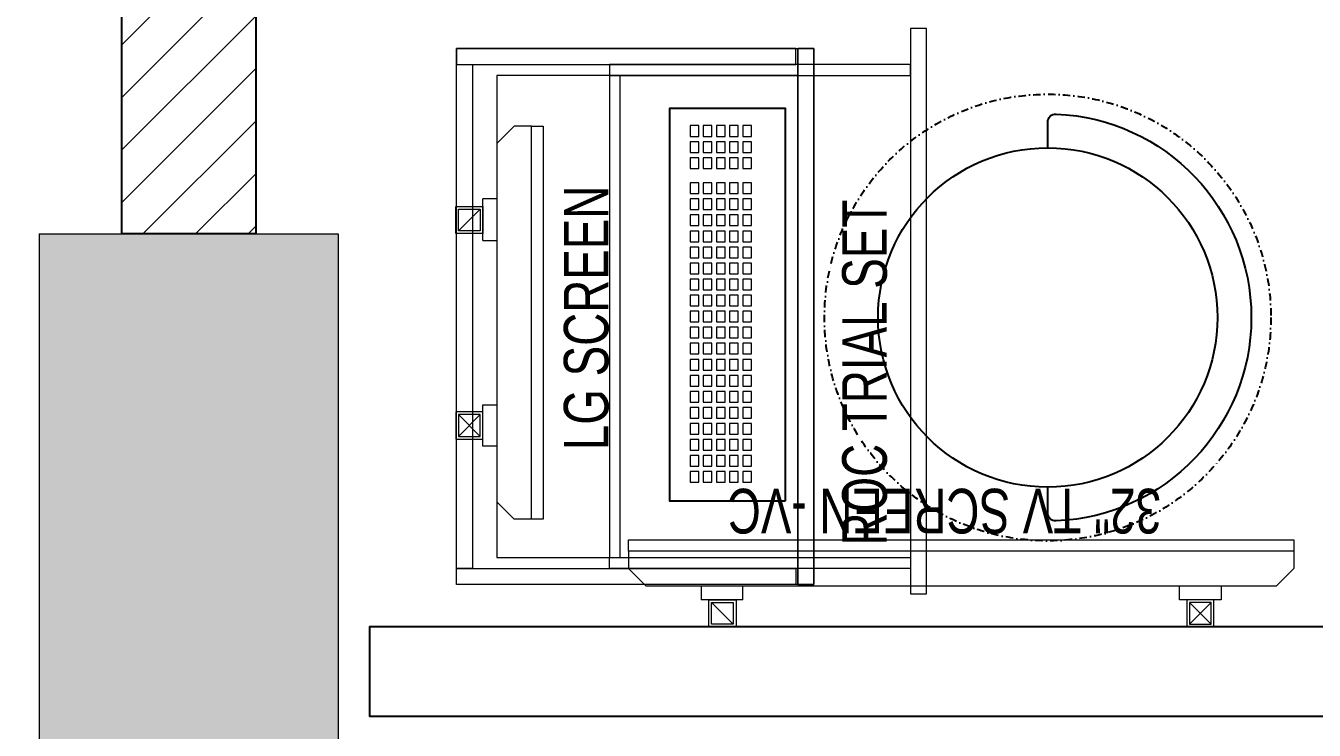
# Model space of a CAD drawing. Header units: feet. Extents: x 3504070 to 3509022, y -4902705 to -4880747.
# Drawn here: x 3504070 to 3505513, y -4884739 to -4883951 of the extents above; entities that cross this region are included whole.
import ezdxf

# ---------------------------------------------------------------- set-up
doc = ezdxf.new("R2010")
doc.units = ezdxf.units.FT
doc.header["$LTSCALE"] = 33
doc.header["$MEASUREMENT"] = 0
doc.linetypes.add('DASHDOT2', pattern=[0.5, 0.25, -0.125, 0, -0.125])
doc.linetypes.add('HIDDEN', pattern=[9.524999999999995, 6.349999999999997, -3.174999999999998])
for name, color, linetype, lineweight in [('A-COL', 243, 'Continuous', 9), ('column hatch', 5, 'Continuous', 0), ('Floor-Unit', 1, 'Continuous', 13), ('LENS-DIM', 252, 'Continuous', 5), ('LENS-FURNITURE', 13, 'Continuous', 9), ('LENS-PARTITION', 21, 'Continuous', 25), ('LENS-TEXT', 31, 'Continuous', 5), ('LENS_PARTITION', 21, 'Continuous', 25), ('LK-EQPMT', 3, 'Continuous', 18), ('LN-ELEVATION-1', 81, 'Continuous', 25), ('LN-ELEVATION-2', 103, 'Continuous', 20), ('LN-HATCH', 251, 'Continuous', 0), ('TV', 92, 'Continuous', 18)]:
    doc.layers.add(name, color=color, linetype=linetype, lineweight=lineweight)
doc.layers.add('A-WALL', color=1, linetype='Continuous')
doc.styles.get("Standard").update_dxf_attribs({"font": 'GILC____.TTF'})

# ---------------------------------------------------------------- blocks, each defined once
blk = doc.blocks.new('A$Ce9e9bd8f')
at = {"layer": 'column hatch'}
h = blk.add_hatch(color=8, dxfattribs=at)
h.dxf.hatch_style = 1
h.paths.add_polyline_path([(222.5, -14228.59886029828), (-107.5, -14228.59886029828), (-107.5, -15013.59886029828), (222.5, -15013.59886029828)])
h.paths.add_polyline_path([(247.5, -10408.59886029828), (-82.5, -10408.59886029828), (-82.5, -11198.59886029828), (247.5, -11198.59886029828)])
h.paths.add_polyline_path([(387.5, -4048.598860298283), (-97.5, -4048.598860298283), (-97.5, -4833.598860298284), (387.5, -4833.598860298284), (387.5, -4363.598860298283)])
h.paths.add_polyline_path([(242.5, 3259.401139701717), (-92.5, 3259.401139701717), (-92.5, 2469.401139701717), (242.5, 2469.401139701717)])
h.paths.add_polyline_path([(242.5, 1301.401139701716), (242.5, 1621.401139701716), (-92.5, 1621.401139701716), (-92.5, 831.4011397017166), (242.5, 831.4011397017166)])
at = {"layer": 'LN-HATCH'}
h = blk.add_hatch(dxfattribs=at)
h.set_pattern_fill('ANSI31', color=256, scale=333, angle=180)
h.set_pattern_definition([(225, (-6862226.830571342, 5277480.60623261), (29.43331976689004, -29.43331976689005), [])])
h.paths.add_polyline_path([(150, -4833.598860298284), (0, -4833.598860298284), (0, -10408.59886029828), (150, -10408.59886029828)])
h.paths.add_polyline_path([(150, 831.4011397017166), (0, 831.4011397017166), (0, -4048.598860298283), (150, -4048.598860298283)])
h.paths.add_polyline_path([(150, 2469.401139701717), (0, 2469.401139701717), (0, 1621.401139701716), (150, 1621.401139701716)])
h.paths.add_polyline_path([(150, 4581.401139701717), (0, 4581.401139701717), (0, 3259.401139701717), (150, 3259.401139701717)])
at = {"layer": 'A-COL'}
for p, q in [((-92.5, 1621.401139701716), (242.5, 1621.401139701716)), ((-92.5, 1621.401139701716), (-92.5, 831.4011397017166)), ((242.5, 1621.401139701716), (242.5, 831.4011397017166))]:
    blk.add_line(p, q, dxfattribs=at)
at = {"layer": 'A-WALL'}
blk.add_lwpolyline([(0, 2469.401139701717), (150, 2469.401139701717), (150, 1621.401139701716), (0, 1621.401139701716)], close=True, dxfattribs=at)
blk = doc.blocks.new('TRIAL SET ROC')
at = {"layer": 'LENS-DIM', "ltscale": 0.5}
for points in [[(-400.3652351796627, -364.3162249757442), (-430.3652351796626, -364.3162249757442)], [(169.6347648203373, -364.3162249757442), (139.6347648203373, -364.3162249757442)]]:
    blk.add_lwpolyline(points, dxfattribs=at)
at = {"layer": 'LENS-FURNITURE'}
blk.add_lwpolyline([(-430.3652351796626, 18), (169.6347648203373, 18), (169.6347648203373, -382.3162249757443), (-430.3652351796626, -382.3162249757443)], close=True, dxfattribs=at)
at = {"layer": 'LENS-FURNITURE', "color": 146}
for points in [[(-412.3652351796627, -153.6065521437457), (-400.3652351796627, -153.6065521437457), (-400.3652351796628, -490.6065521437458), (-412.3652351796627, -490.6065521437458)], [(139.6347648203373, -153.6065521437458), (-400.3652351796627, -153.6065521437457), (-400.3652351796627, -165.6065521437457), (139.6347648203373, -165.6065521437458)], [(151.6347648203373, -153.6065521437458), (139.6347648203373, -153.6065521437458), (139.6347648203372, -490.6065521437458), (151.6347648203373, -490.6065521437458)], [(192.1347648203373, -490.6065521437458), (-440.8652351796627, -490.6065521437458), (-440.8652351796627, -508.6065521437458), (192.1347648203373, -508.6065521437458)]]:
    blk.add_lwpolyline(points, close=True, dxfattribs=at)
at = {"layer": 'LN-ELEVATION-2'}
for points in [[(-430.3652351796626, 18), (-412.3652351796627, 18), (-412.3652351796627, -362.3162249757442), (-430.3652351796626, -362.3162249757442)], [(-412.3652351796627, 18), (151.6347648203373, 18), (151.6347648203373, 0), (-412.3652351796627, 0)], [(169.6347648203373, 18), (151.6347648203373, 18), (151.6347648203373, -362.3162249757442), (169.6347648203373, -362.3162249757442)], [(169.6347648203373, -364.3162249757442), (-430.3652351796626, -364.3162249757442), (-430.3652351796626, -382.3162249757443), (169.6347648203373, -382.3162249757443)], [(169.6347648203373, -382.3162249757443), (-430.3652351796626, -382.3162249757443), (-430.3652351796626, -364.3162249757442), (169.6347648203373, -364.3162249757442)]]:
    blk.add_lwpolyline(points, close=True, dxfattribs=at)
at = {"layer": 'LN-ELEVATION-2', "linetype": 'HIDDEN', "ltscale": 100}
blk.add_lwpolyline([(-400.3652351796627, -364.3162249757442), (139.6347648203373, -364.3162249757442), (139.6347648203373, -27.35909500904381), (-400.3652351796627, -27.35909500904381)], close=True, dxfattribs=at)
at = {"insert": (-386.8645105547048, -414.1468168679739), "char_height": 50, "attachment_point": 1}
blk.add_mtext_dynamic_manual_height_columns('ROC TRIAL SET', width=625.228464345434, gutter_width=500, heights=[0], dxfattribs=at)
blk = doc.blocks.new('*U22')
at = {"layer": 'LK-EQPMT', "ltscale": 12}
blk.add_lwpolyline([(5.986879315214991, 4.914598100478997), (-5.986879315214991, 4.914598100478997), (-5.986879315214991, -4.914598100478997), (5.986879315214991, -4.914598100478997)], close=True, dxfattribs=at)
blk = doc.blocks.new('*U23')
at = {"color": 0, "linetype": 'ByBlock', "lineweight": -2}
for p in [(0, 0), (17.96063794564497, 0), (35.92127589128995, 0), (53.88191383693492, 0), (71.8425517825799, 0), (89.80318972822487, 0), (107.7638276738698, 0), (125.7244656195148, 0), (143.6851035651598, 0), (161.6457415108048, 0), (179.6063794564497, 0), (197.5670174020947, 0), (215.5276553477397, 0), (233.4882932933847, 0), (251.4489312390296, 0), (269.4095691846746, 0), (287.3702071303196, 0), (305.3308450759646, 0), (323.2914830216096, 0), (-9e-16, -14.74379430143699), (17.96063794564497, -14.74379430143699), (35.92127589128995, -14.74379430143699), (53.88191383693492, -14.74379430143699), (71.8425517825799, -14.74379430143699), (89.80318972822487, -14.74379430143699), (107.7638276738698, -14.74379430143699), (125.7244656195148, -14.74379430143699), (143.6851035651598, -14.74379430143699), (161.6457415108048, -14.74379430143699), (179.6063794564497, -14.74379430143699), (197.5670174020947, -14.74379430143699), (215.5276553477397, -14.74379430143699), (233.4882932933847, -14.74379430143699), (251.4489312390296, -14.74379430143699), (269.4095691846746, -14.74379430143699), (287.3702071303196, -14.74379430143699), (305.3308450759646, -14.74379430143699), (323.2914830216096, -14.74379430143699), (-1.8e-15, -29.48758860287398), (17.96063794564497, -29.48758860287398), (35.92127589128995, -29.48758860287398), (53.88191383693492, -29.48758860287398), (71.8425517825799, -29.48758860287398), (89.80318972822487, -29.48758860287398), (107.7638276738698, -29.48758860287398), (125.7244656195148, -29.48758860287398), (143.6851035651598, -29.48758860287398), (161.6457415108048, -29.48758860287398), (179.6063794564497, -29.48758860287398), (197.5670174020947, -29.48758860287398), (215.5276553477397, -29.48758860287398), (233.4882932933847, -29.48758860287398), (251.4489312390296, -29.48758860287398), (269.4095691846746, -29.48758860287398), (287.3702071303196, -29.48758860287398), (305.3308450759646, -29.48758860287398), (323.2914830216096, -29.48758860287398), (-2.7e-15, -44.23138290431096), (17.96063794564497, -44.23138290431096), (35.92127589128995, -44.23138290431096), (53.88191383693492, -44.23138290431096), (71.8425517825799, -44.23138290431096), (89.80318972822487, -44.23138290431096), (107.7638276738698, -44.23138290431096), (125.7244656195148, -44.23138290431096), (143.6851035651598, -44.23138290431096), (161.6457415108048, -44.23138290431096), (179.6063794564497, -44.23138290431096), (197.5670174020947, -44.23138290431096), (215.5276553477397, -44.23138290431096), (233.4882932933847, -44.23138290431096), (251.4489312390296, -44.23138290431096), (269.4095691846746, -44.23138290431096), (287.3702071303196, -44.23138290431096), (305.3308450759646, -44.23138290431096), (323.2914830216096, -44.23138290431096), (-3.6e-15, -58.97517720574795), (17.96063794564497, -58.97517720574795), (35.92127589128994, -58.97517720574795), (53.88191383693492, -58.97517720574795), (71.8425517825799, -58.97517720574795), (89.80318972822487, -58.97517720574795), (107.7638276738698, -58.97517720574795), (125.7244656195148, -58.97517720574795), (143.6851035651598, -58.97517720574795), (161.6457415108048, -58.97517720574795), (179.6063794564497, -58.97517720574795), (197.5670174020947, -58.97517720574795), (215.5276553477397, -58.97517720574795), (233.4882932933847, -58.97517720574795), (251.4489312390296, -58.97517720574795), (269.4095691846746, -58.97517720574795), (287.3702071303196, -58.97517720574795), (305.3308450759646, -58.97517720574795), (323.2914830216096, -58.97517720574795)]:
    blk.add_blockref('*U22', p, dxfattribs=at)
blk = doc.blocks.new('*U20')
at = {"layer": 'LK-EQPMT', "ltscale": 12}
blk.add_lwpolyline([(5.986879315214991, 4.914598100478997), (-5.986879315214991, 4.914598100478997), (-5.986879315214991, -4.914598100478997), (5.986879315214991, -4.914598100478997)], close=True, dxfattribs=at)
blk = doc.blocks.new('*U21')
at = {"color": 0, "linetype": 'ByBlock', "lineweight": -2}
for p in [(0, 0), (17.96063794564497, 0), (35.92127589128995, 0), (-9e-16, -14.74379430143699), (17.96063794564497, -14.74379430143699), (35.92127589128995, -14.74379430143699), (-1.8e-15, -29.48758860287398), (17.96063794564497, -29.48758860287398), (35.92127589128995, -29.48758860287398), (-2.7e-15, -44.23138290431096), (17.96063794564497, -44.23138290431096), (35.92127589128995, -44.23138290431096), (-3.6e-15, -58.97517720574795), (17.96063794564497, -58.97517720574795), (35.92127589128994, -58.97517720574795)]:
    blk.add_blockref('*U20', p, dxfattribs=at)
blk = doc.blocks.new('*U16')
at = {"ltscale": 12}
blk.add_lwpolyline([(8.040144996717572, 2.91038e-11), (8.040144996717572, 129.0940371821052), (448.0401449967176, 129.0940371821052), (448.0401449967176, 2.91038e-11)], close=True, dxfattribs=at)
for name, p in [('*U23', (35.16895717114949, 101.6202952143818)), ('*U21', (386.6121428576974, 101.6202952143818))]:
    blk.add_blockref(name, p)
blk = doc.blocks.new('CLINIC SCREEN')
at = {"layer": 'TV'}
for p, q in [((-103.1090284836336, 42.85441964946222), (-127.4114311772946, 18.55201695591665)), ((-127.4114311772946, 42.85441964946222), (-103.1090284836336, 18.55201695591665)), ((102.7052824410566, 42.85441964946222), (127.007685134602, 18.55201695591665))]:
    blk.add_line(p, q, dxfattribs=at)
at = {"layer": 'TV', "ltscale": 12}
for p, q in [((-138.5315413423604, 0), (-138.5315413423604, 15.514207008644)), ((-138.5315413423604, 15.514207008644), (-91.98892031613741, 15.514207008644)), ((-91.98892031613741, 15.514207008644), (-91.98892031613741, 0)), ((91.98892031610741, 15.514207008644), (91.98892031610741, 0)), ((91.98892031610741, 15.514207008644), (138.5315413423595, 15.514207008644)), ((138.5315413423595, 0), (138.5315413423595, 15.514207008644)), ((-220.0000000000082, -19.41163062257681), (-200.5883693773149, 0)), ((200.5883693773149, 0), (-200.5883693773149, 0)), ((219.9999999999918, -19.41163062257681), (200.5883693773149, 0)), ((-220.0000000000082, -38.82326124538668), (-220.0000000000082, -19.41163062257681)), ((219.9999999999918, -38.82326124538668), (219.9999999999918, -19.41163062257681))]:
    blk.add_line(p, q, dxfattribs=at)
at = {"layer": 'TV'}
for points in [[(-130.4492315140169, 15.51421661919448), (-100.0712281470269, 15.51421661919448), (-100.0712281470269, 45.89221998606814), (-130.4492315140169, 45.89221998606814)], [(130.0454854713243, 15.51421661919448), (99.66748210433435, 15.51421661919448), (99.66748210433435, 45.89221998606814), (130.0454854713243, 45.89221998606814)], [(-127.4114311772946, 18.55201695591665), (-103.1090284836336, 18.55201695591665), (-103.1090284836336, 42.85441964946222), (-127.4114311772946, 42.85441964946222)], [(127.007685134602, 18.55201695591665), (102.7052824410566, 18.55201695591665), (102.7052824410566, 42.85441964946222), (127.007685134602, 42.85441964946222)]]:
    blk.add_lwpolyline(points, close=True, dxfattribs=at)
at = {"layer": 'TV', "ltscale": 12}
blk.add_lwpolyline([(-220.0000000000082, -51.71278328332107), (-220.0000000000082, -38.82326124538668), (219.9999999999918, -38.82326124538668), (219.9999999999918, -51.71278328332107)], close=True, dxfattribs=at)
at = {"layer": 'Floor-Unit', "color": 0, "ltscale": 2, "insert": (5.199680584678389, -100.4085774972336), "char_height": 50, "attachment_point": 5}
blk.add_mtext_dynamic_manual_height_columns('LG SCREEN', width=466.4796511627907, gutter_width=12.5, heights=[0], dxfattribs=at)
blk = doc.blocks.new('DOCTOR STOOL')
at = {"layer": 'LN-ELEVATION-1', "ltscale": 100}
blk.add_lwpolyline([(228, 37.80991746066138), (228, 9.119999997317787, -0.4264743413925903), (218.5, 0.0079201031476259, -0.959166304662544), (218.5, 455.611914822366, -0.4264743413925903), (228, 446.4998349279631), (228, 417.8099174646193)], format="xyb", dxfattribs=at)
at = {"layer": 'LN-ELEVATION-1', "linetype": 'DASHDOT2'}
blk.add_circle((228, 227.8099174629897), 250, dxfattribs=at)
at = {"layer": 'LN-ELEVATION-1', "ltscale": 100}
blk.add_circle((228, 227.8099174629897), 190, dxfattribs=at)
blk = doc.blocks.new('32INCH VC FOR CLINIC')
at = {"layer": 'LK-EQPMT'}
for p, q in [((116.8909715171903, 152.5672029328125), (92.58856882341206, 128.264800239267)), ((92.58856882341206, 152.5672029328125), (116.8909715171903, 128.264800239267)), ((627.7052824404091, 152.5672029328125), (652.0076851341872, 128.264800239267))]:
    blk.add_line(p, q, dxfattribs=at)
at = {"layer": 'LK-EQPMT', "ltscale": 12}
for p, q in [((81.46845865808427, 109.7127832833503), (81.46845865808427, 125.2269902919943)), ((81.46845865808427, 125.2269902919943), (128.0110796838999, 125.2269902919943)), ((128.0110796838999, 125.2269902919943), (128.0110796838999, 109.7127832833503)), ((616.9889203161001, 125.2269902919943), (616.9889203161001, 109.7127832833503)), ((616.9889203161001, 125.2269902919943), (663.5315413419156, 125.2269902919943)), ((663.5315413419156, 109.7127832833503), (663.5315413419156, 125.2269902919943)), ((0, 90.30115266077335), (19.41163062304258, 109.7127832833503)), ((725.5883693769574, 109.7127832833503), (19.41163062304258, 109.7127832833503)), ((745, 90.30115266077335), (725.5883693769574, 109.7127832833503)), ((0, 70.88952203796362), (0, 90.30115266077335)), ((745, 70.88952203796362), (745, 90.30115266077335))]:
    blk.add_line(p, q, dxfattribs=at)
at = {"layer": 'LK-EQPMT'}
for points in [[(89.55076848529278, 125.2269999025447), (119.9287718534469, 125.2269999025447), (119.9287718534469, 155.6050032694184), (89.55076848529278, 155.6050032694184)], [(92.58856882341206, 128.264800239267), (116.8909715171903, 128.264800239267), (116.8909715171903, 152.5672029328125), (92.58856882341206, 152.5672029328125)], [(655.0454854704439, 125.2269999025447), (624.6674821041522, 125.2269999025447), (624.6674821041522, 155.6050032694184), (655.0454854704439, 155.6050032694184)], [(652.0076851341872, 128.264800239267), (627.7052824404091, 128.264800239267), (627.7052824404091, 152.5672029328125), (652.0076851341872, 152.5672029328125)]]:
    blk.add_lwpolyline(points, close=True, dxfattribs=at)
at = {"layer": 'LK-EQPMT', "ltscale": 12}
blk.add_lwpolyline([(0, 58.0000000000291), (0, 70.88952203796362), (745, 70.88952203796362), (745, 58.0000000000291)], close=True, dxfattribs=at)
at = {"layer": 'LENS-TEXT', "color": 0, "ltscale": 2, "insert": (391.1996805854142, 25.6359011628374), "char_height": 50, "attachment_point": 5}
blk.add_mtext_dynamic_manual_height_columns('32" TV SCREEN -VC', width=466.4796511627907, gutter_width=12.5, heights=[0], dxfattribs=at)

msp = doc.modelspace()

# ---------------------------------------------------------------- linework, layer by layer
at = {"layer": 'LENS-PARTITION'}
msp.add_lwpolyline([(3505954.774950437, -4884623.737150934), (3504454.774950437, -4884623.737150934), (3504454.774950437, -4884723.737150934), (3505954.774950437, -4884723.737150934)], close=True, dxfattribs=at)

# ---------------------------------------------------------------- block references
for name, p, rotation in [('TRIAL SET ROC', (3504570.003778525, -4884145.85267188), 90), ('*U16', (3504920.276848145, -4884491.07223605), 90), ('32INCH VC FOR CLINIC', (3505489.907570123, -4884468.132147673), 180)]:
    msp.add_blockref(name, p, dxfattribs=dict(rotation=rotation))
at = {"layer": 'LENS-DIM', "color": 2}
msp.add_blockref('A$Ce9e9bd8f', (3504177.274950437, -4885805.138290635), dxfattribs=at)
at = {"layer": 'LENS-FURNITURE', "rotation": 180}
msp.add_blockref('DOCTOR STOOL', (3505442.317384146, -4884049.552397709), dxfattribs=at)
at = {"layer": 'LENS_PARTITION', "rotation": 90}
msp.add_blockref('CLINIC SCREEN', (3504597.362873532, -4884283.02063926), dxfattribs=at)

doc.saveas('drawing.dxf')
